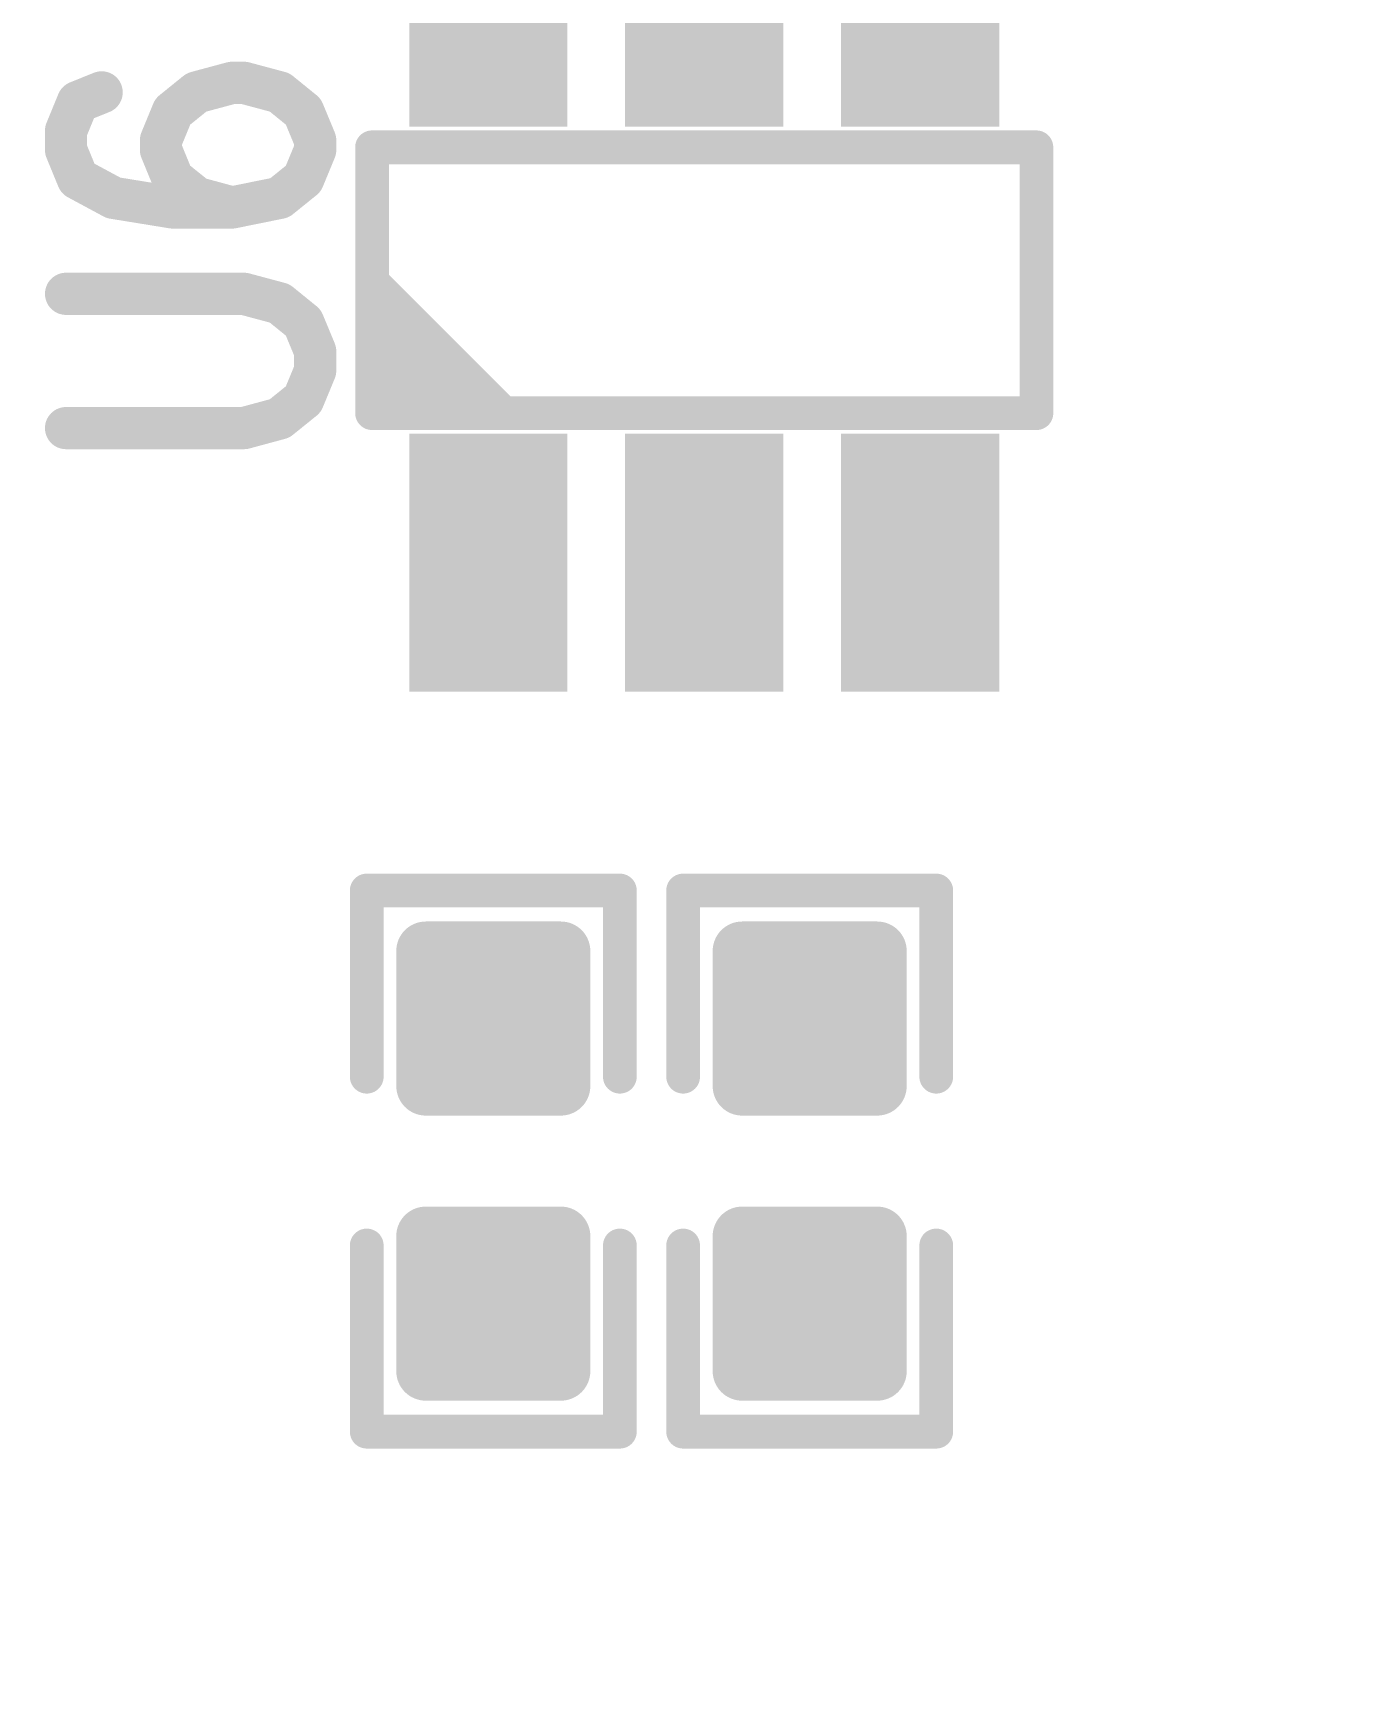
# Model space of a CAD drawing. Extents: x 17.8 to 58.4, y 21 to 93.6.
# Drawn here: x 44.42 to 48.35, y 39.92 to 44.92 of the extents above; entities that cross this region are included whole.
import ezdxf

# ---------------------------------------------------------------- set-up
doc = ezdxf.new("R2010")
doc.units = 0
doc.header["$MEASUREMENT"] = 0
doc.layers.get('0').update_dxf_attribs({"linetype": 'CONTINUOUS'})
doc.layers.get('Defpoints').update_dxf_attribs({"linetype": 'CONTINUOUS'})
doc.layers.add('SILKTOP_PHO', color=251, linetype='CONTINUOUS')
doc.styles.get("Standard").update_dxf_attribs({"font": 'arial.ttf'})
doc.dimstyles.get("Standard").update_dxf_attribs({"dimtxt": 1.5, "dimasz": 1.5, "dimexe": 0.18, "dimexo": 0, "dimgap": 0.5, "dimtad": 0, "dimtih": 1, "dimtoh": 1, "dimzin": 0, "dimdsep": 46, "dimtxsty": 'Standard', "dimcen": 0.09, "dimadec": 0, "dimazin": 0, "dimtfac": 1, "dimtofl": 0, "dimtmove": 2, "dimatfit": 3, "dimfxl": 1, "dimtolj": 1, "dimtzin": 0, "dimarcsym": 0})

# ---------------------------------------------------------------- blocks, each defined once
blk = doc.blocks.new('ROUND_32')
at = {"const_width": 0.0635}
blk.add_lwpolyline([(-0.03175, 0, 1), (0.03175, 0, 1)], format="xyb", close=True, dxfattribs=at)
blk = doc.blocks.new('ROUND_33')
at = {"const_width": 0.0508}
blk.add_lwpolyline([(-0.0254, 0, 1), (0.0254, 0, 1)], format="xyb", close=True, dxfattribs=at)
blk = doc.blocks.new('RECTANGLE_30')
blk.add_solid([(0.238124, 0.388112), (0.238124, -0.388112), (-0.238124, 0.388112), (-0.238124, -0.388112)])
blk = doc.blocks.new('ROUND_158')
at = {"const_width": 0.0889}
blk.add_lwpolyline([(-0.04445, 0, 1), (0.04445, 0, 1)], format="xyb", close=True, dxfattribs=at)
blk = doc.blocks.new('*D61')
at = {"color": 0, "linetype": 'Continuous', "lineweight": -2}
for p, q in [((25.4, 51.3001), (25.4, 21.764)), ((50.8, 51.3001), (50.8, 21.764)), ((26.9, 21.944), (35.0589, 21.944)), ((49.3, 21.944), (41.1411, 21.944))]:
    blk.add_line(p, q, dxfattribs=at)
at = {"color": 0, "linetype": 'Continuous'}
for points in [[(26.9, 22.194), (26.9, 21.694), (25.4, 21.944)], [(49.3, 22.194), (49.3, 21.694), (50.8, 21.944)]]:
    blk.add_solid(points, dxfattribs=at)
at = {"layer": 'Defpoints', "color": 0, "linetype": 'Continuous'}
for p in [(25.4, 51.3001), (50.8, 51.3001), (50.8, 21.944)]:
    blk.add_point(p, dxfattribs=at)
at = {"color": 0, "linetype": 'Continuous', "insert": (38.1, 21.944), "char_height": 1.5, "attachment_point": 5}
blk.add_mtext('\\A1;25.40', dxfattribs=at)

msp = doc.modelspace()

# ---------------------------------------------------------------- linework, layer by layer
at = {"const_width": 0.1778}
for points in [[(45.598842, 41.754806), (45.598842, 42.161206)], [(45.598842, 42.161206), (46.005242, 42.161206)], [(45.6692, 41.754806), (45.6692, 42.161206)], [(45.847, 41.754806), (45.847, 42.161206)], [(46.005242, 42.161206), (46.005242, 41.754806)], [(46.551342, 41.754806), (46.551342, 42.161206)], [(46.551342, 42.161206), (46.957742, 42.161206)], [(46.5582, 41.754806), (46.5582, 42.161206)], [(46.736, 41.754806), (46.736, 42.161206)], [(46.9138, 41.754806), (46.9138, 42.161206)], [(46.957742, 42.161206), (46.957742, 41.754806)], [(45.598842, 42.1132), (46.005242, 42.1132)], [(46.551342, 42.1132), (46.957742, 42.1132)], [(45.598842, 41.9354), (46.005242, 41.9354)], [(46.551342, 41.9354), (46.957742, 41.9354)], [(45.598842, 41.7576), (46.005242, 41.7576)], [(46.005242, 41.754806), (45.598842, 41.754806)], [(46.551342, 41.7576), (46.957742, 41.7576)], [(46.957742, 41.754806), (46.551342, 41.754806)], [(45.598842, 40.896794), (45.598842, 41.303194)], [(45.598842, 41.303194), (46.005242, 41.303194)], [(45.6692, 40.896794), (45.6692, 41.303194)], [(45.847, 40.896794), (45.847, 41.303194)], [(46.005242, 41.303194), (46.005242, 40.896794)], [(46.551342, 40.896794), (46.551342, 41.303194)], [(46.551342, 41.303194), (46.957742, 41.303194)], [(46.5582, 40.896794), (46.5582, 41.303194)], [(46.736, 40.896794), (46.736, 41.303194)], [(46.9138, 40.896794), (46.9138, 41.303194)], [(46.957742, 41.303194), (46.957742, 40.896794)], [(45.598842, 41.2242), (46.005242, 41.2242)], [(46.551342, 41.2242), (46.957742, 41.2242)], [(45.598842, 41.0464), (46.005242, 41.0464)], [(46.551342, 41.0464), (46.957742, 41.0464)], [(46.005242, 40.896794), (45.598842, 40.896794)], [(46.957742, 40.896794), (46.551342, 40.896794)]]:
    msp.add_lwpolyline(points, dxfattribs=at)
at = {"layer": 'SILKTOP_PHO'}
for points, const_width in [([(45.015658, 44.774104), (44.908724, 44.745402)], 0.127), ([(45.051472, 44.774104), (45.015658, 44.774104)], 0.127), ([(45.15866, 44.745402), (45.051472, 44.774104)], 0.127), ([(44.622974, 44.745402), (44.551346, 44.716446)], 0.127), ([(44.908724, 44.745402), (44.837096, 44.68749)], 0.127), ([(45.230034, 44.68749), (45.15866, 44.745402)], 0.127), ([(44.551346, 44.716446), (44.515786, 44.629832)], 0.127), ([(44.837096, 44.68749), (44.801536, 44.60113)], 0.127), ([(45.265848, 44.60113), (45.230034, 44.68749)], 0.127), ([(44.515786, 44.629832), (44.515786, 44.572174)], 0.127), ([(44.515786, 44.572174), (44.551346, 44.48556)], 0.127), ([(44.801536, 44.60113), (44.801536, 44.572174)], 0.127), ([(44.801536, 44.572174), (44.837096, 44.48556)], 0.127), ([(45.230034, 44.48556), (45.265848, 44.572174)], 0.127), ([(45.265848, 44.572174), (45.265848, 44.60113)], 0.127), ([(47.43704, 44.580048), (45.437044, 44.580048)], 0.1016), ([(45.437044, 44.580048), (45.437044, 43.779948)], 0.1016), ([(47.43704, 43.779948), (47.43704, 44.580048)], 0.1016), ([(44.551346, 44.48556), (44.658534, 44.427902)], 0.127), ([(44.837096, 44.48556), (44.908724, 44.427902)], 0.127), ([(45.15866, 44.427902), (45.230034, 44.48556)], 0.127), ([(44.658534, 44.427902), (44.837096, 44.398946)], 0.127), ([(44.908724, 44.427902), (45.015658, 44.398946)], 0.127), ([(45.015658, 44.398946), (45.15866, 44.427902)], 0.127), ([(44.837096, 44.398946), (45.015658, 44.398946)], 0.127), ([(45.051472, 44.139104), (44.515786, 44.139104)], 0.127), ([(45.15866, 44.110402), (45.051472, 44.139104)], 0.127), ([(45.82795, 43.784774), (45.445426, 44.167298)], 0.1016), ([(45.230034, 44.05249), (45.15866, 44.110402)], 0.127), ([(45.265848, 43.96613), (45.230034, 44.05249)], 0.127), ([(45.731176, 43.784266), (45.446188, 44.069254)], 0.1016), ([(45.265848, 43.908218), (45.265848, 43.96613)], 0.127), ([(45.230034, 43.821604), (45.265848, 43.908218)], 0.127), ([(45.583348, 43.79722), (45.460666, 43.920156)], 0.1016), ([(45.15866, 43.763946), (45.230034, 43.821604)], 0.127), ([(45.437044, 43.779948), (47.43704, 43.779948)], 0.1016), ([(44.515786, 43.73499), (45.051472, 43.73499)], 0.127), ([(45.051472, 43.73499), (45.15866, 43.763946)], 0.127), ([(46.183042, 42.343324), (45.421042, 42.343324)], 0.1016), ([(45.421042, 42.343324), (45.421042, 41.783)], 0.1016), ([(46.183042, 41.783), (46.183042, 42.343324)], 0.1016), ([(46.373542, 41.783), (46.373542, 42.343324)], 0.1016), ([(46.373542, 42.343324), (47.135542, 42.343324)], 0.1016), ([(47.135542, 42.343324), (47.135542, 41.783)], 0.1016), ([(45.421042, 40.714676), (45.421042, 41.275)], 0.1016), ([(46.183042, 41.275), (46.183042, 40.714676)], 0.1016), ([(46.373542, 41.275), (46.373542, 40.714676)], 0.1016), ([(47.135542, 40.714676), (47.135542, 41.275)], 0.1016), ([(46.183042, 40.714676), (45.421042, 40.714676)], 0.1016), ([(46.373542, 40.714676), (47.135542, 40.714676)], 0.1016)]:
    msp.add_lwpolyline(points, dxfattribs=dict(at, const_width=const_width))

# ---------------------------------------------------------------- block references
for name, p in [('RECTANGLE_30', (45.787056, 45.029882)), ('RECTANGLE_30', (46.437042, 45.029882)), ('RECTANGLE_30', (47.087028, 45.029882)), ('RECTANGLE_30', (45.787056, 43.330114)), ('RECTANGLE_30', (46.437042, 43.330114)), ('RECTANGLE_30', (47.087028, 43.330114)), ('ROUND_158', (45.598842, 42.161206)), ('ROUND_158', (45.6692, 42.161206)), ('ROUND_158', (45.847, 42.161206)), ('ROUND_158', (46.005242, 42.161206)), ('ROUND_158', (46.551342, 42.161206)), ('ROUND_158', (46.5582, 42.161206)), ('ROUND_158', (46.736, 42.161206)), ('ROUND_158', (46.9138, 42.161206)), ('ROUND_158', (46.957742, 42.161206)), ('ROUND_158', (45.598842, 42.1132)), ('ROUND_158', (46.005242, 42.1132)), ('ROUND_158', (46.551342, 42.1132)), ('ROUND_158', (46.957742, 42.1132)), ('ROUND_158', (45.598842, 41.9354)), ('ROUND_158', (46.005242, 41.9354)), ('ROUND_158', (46.551342, 41.9354)), ('ROUND_158', (46.957742, 41.9354)), ('ROUND_158', (45.598842, 41.7576)), ('ROUND_158', (45.598842, 41.754806)), ('ROUND_158', (45.598842, 41.754806)), ('ROUND_158', (45.6692, 41.754806)), ('ROUND_158', (45.847, 41.754806)), ('ROUND_158', (46.005242, 41.7576)), ('ROUND_158', (46.005242, 41.754806)), ('ROUND_158', (46.551342, 41.7576)), ('ROUND_158', (46.551342, 41.754806)), ('ROUND_158', (46.551342, 41.754806)), ('ROUND_158', (46.5582, 41.754806)), ('ROUND_158', (46.736, 41.754806)), ('ROUND_158', (46.9138, 41.754806)), ('ROUND_158', (46.957742, 41.7576)), ('ROUND_158', (46.957742, 41.754806)), ('ROUND_158', (45.598842, 41.303194)), ('ROUND_158', (45.6692, 41.303194)), ('ROUND_158', (45.847, 41.303194)), ('ROUND_158', (46.005242, 41.303194)), ('ROUND_158', (46.551342, 41.303194)), ('ROUND_158', (46.5582, 41.303194)), ('ROUND_158', (46.736, 41.303194)), ('ROUND_158', (46.9138, 41.303194)), ('ROUND_158', (46.957742, 41.303194)), ('ROUND_158', (45.598842, 41.2242)), ('ROUND_158', (46.005242, 41.2242)), ('ROUND_158', (46.551342, 41.2242)), ('ROUND_158', (46.957742, 41.2242)), ('ROUND_158', (45.598842, 41.0464)), ('ROUND_158', (46.005242, 41.0464)), ('ROUND_158', (46.551342, 41.0464)), ('ROUND_158', (46.957742, 41.0464)), ('ROUND_158', (45.598842, 40.896794)), ('ROUND_158', (45.598842, 40.896794)), ('ROUND_158', (45.6692, 40.896794)), ('ROUND_158', (45.847, 40.896794)), ('ROUND_158', (46.005242, 40.896794)), ('ROUND_158', (46.551342, 40.896794)), ('ROUND_158', (46.551342, 40.896794)), ('ROUND_158', (46.5582, 40.896794)), ('ROUND_158', (46.736, 40.896794)), ('ROUND_158', (46.9138, 40.896794)), ('ROUND_158', (46.957742, 40.896794))]:
    msp.add_blockref(name, p)
for name, p in [('ROUND_32', (45.015658, 44.774104)), ('ROUND_32', (45.051472, 44.774104)), ('ROUND_32', (44.622974, 44.745402)), ('ROUND_32', (44.908724, 44.745402)), ('ROUND_32', (45.15866, 44.745402)), ('ROUND_32', (44.551346, 44.716446)), ('ROUND_32', (44.837096, 44.68749)), ('ROUND_32', (45.230034, 44.68749)), ('ROUND_32', (44.515786, 44.629832)), ('ROUND_32', (44.515786, 44.572174)), ('ROUND_32', (44.801536, 44.60113)), ('ROUND_32', (44.801536, 44.572174)), ('ROUND_32', (45.265848, 44.60113)), ('ROUND_32', (45.265848, 44.572174)), ('ROUND_33', (45.437044, 44.580048)), ('ROUND_33', (47.43704, 44.580048)), ('ROUND_32', (44.551346, 44.48556)), ('ROUND_32', (44.837096, 44.48556)), ('ROUND_32', (45.230034, 44.48556)), ('ROUND_32', (44.658534, 44.427902)), ('ROUND_32', (44.908724, 44.427902)), ('ROUND_32', (45.15866, 44.427902)), ('ROUND_32', (44.837096, 44.398946)), ('ROUND_32', (45.015658, 44.398946)), ('ROUND_32', (45.015658, 44.398946)), ('ROUND_32', (44.515786, 44.139104)), ('ROUND_32', (45.051472, 44.139104)), ('ROUND_33', (45.445426, 44.167298)), ('ROUND_32', (45.15866, 44.110402)), ('ROUND_32', (45.230034, 44.05249)), ('ROUND_33', (45.446188, 44.069254)), ('ROUND_32', (45.265848, 43.96613)), ('ROUND_32', (45.265848, 43.908218)), ('ROUND_33', (45.460666, 43.920156)), ('ROUND_32', (45.230034, 43.821604)), ('ROUND_33', (45.437044, 43.779948)), ('ROUND_33', (45.437044, 43.779948)), ('ROUND_33', (45.583348, 43.79722)), ('ROUND_33', (45.731176, 43.784266)), ('ROUND_33', (45.82795, 43.784774)), ('ROUND_33', (47.43704, 43.779948)), ('ROUND_32', (44.515786, 43.73499)), ('ROUND_32', (45.051472, 43.73499)), ('ROUND_32', (45.15866, 43.763946)), ('ROUND_33', (45.421042, 42.343324)), ('ROUND_33', (46.183042, 42.343324)), ('ROUND_33', (46.373542, 42.343324)), ('ROUND_33', (47.135542, 42.343324)), ('ROUND_33', (45.421042, 41.783)), ('ROUND_33', (46.183042, 41.783)), ('ROUND_33', (46.373542, 41.783)), ('ROUND_33', (47.135542, 41.783)), ('ROUND_33', (45.421042, 41.275)), ('ROUND_33', (46.183042, 41.275)), ('ROUND_33', (46.373542, 41.275)), ('ROUND_33', (47.135542, 41.275)), ('ROUND_33', (45.421042, 40.714676)), ('ROUND_33', (46.183042, 40.714676)), ('ROUND_33', (46.373542, 40.714676)), ('ROUND_33', (47.135542, 40.714676))]:
    msp.add_blockref(name, p, dxfattribs=at)

# ---------------------------------------------------------------- dimensions: what is measured, and where the dimension line sits
at = {"linetype": 'Continuous'}
dim = msp.add_linear_dim(base=(50.8, 21.943972), p1=(25.4, 51.300126), p2=(50.8, 51.300126), dimstyle='Standard', dxfattribs=at)
dim.commit()
dim.dimension.update_dxf_attribs({"geometry": '*D61', "text_midpoint": (38.1, 21.943972)})

doc.saveas('drawing.dxf')
